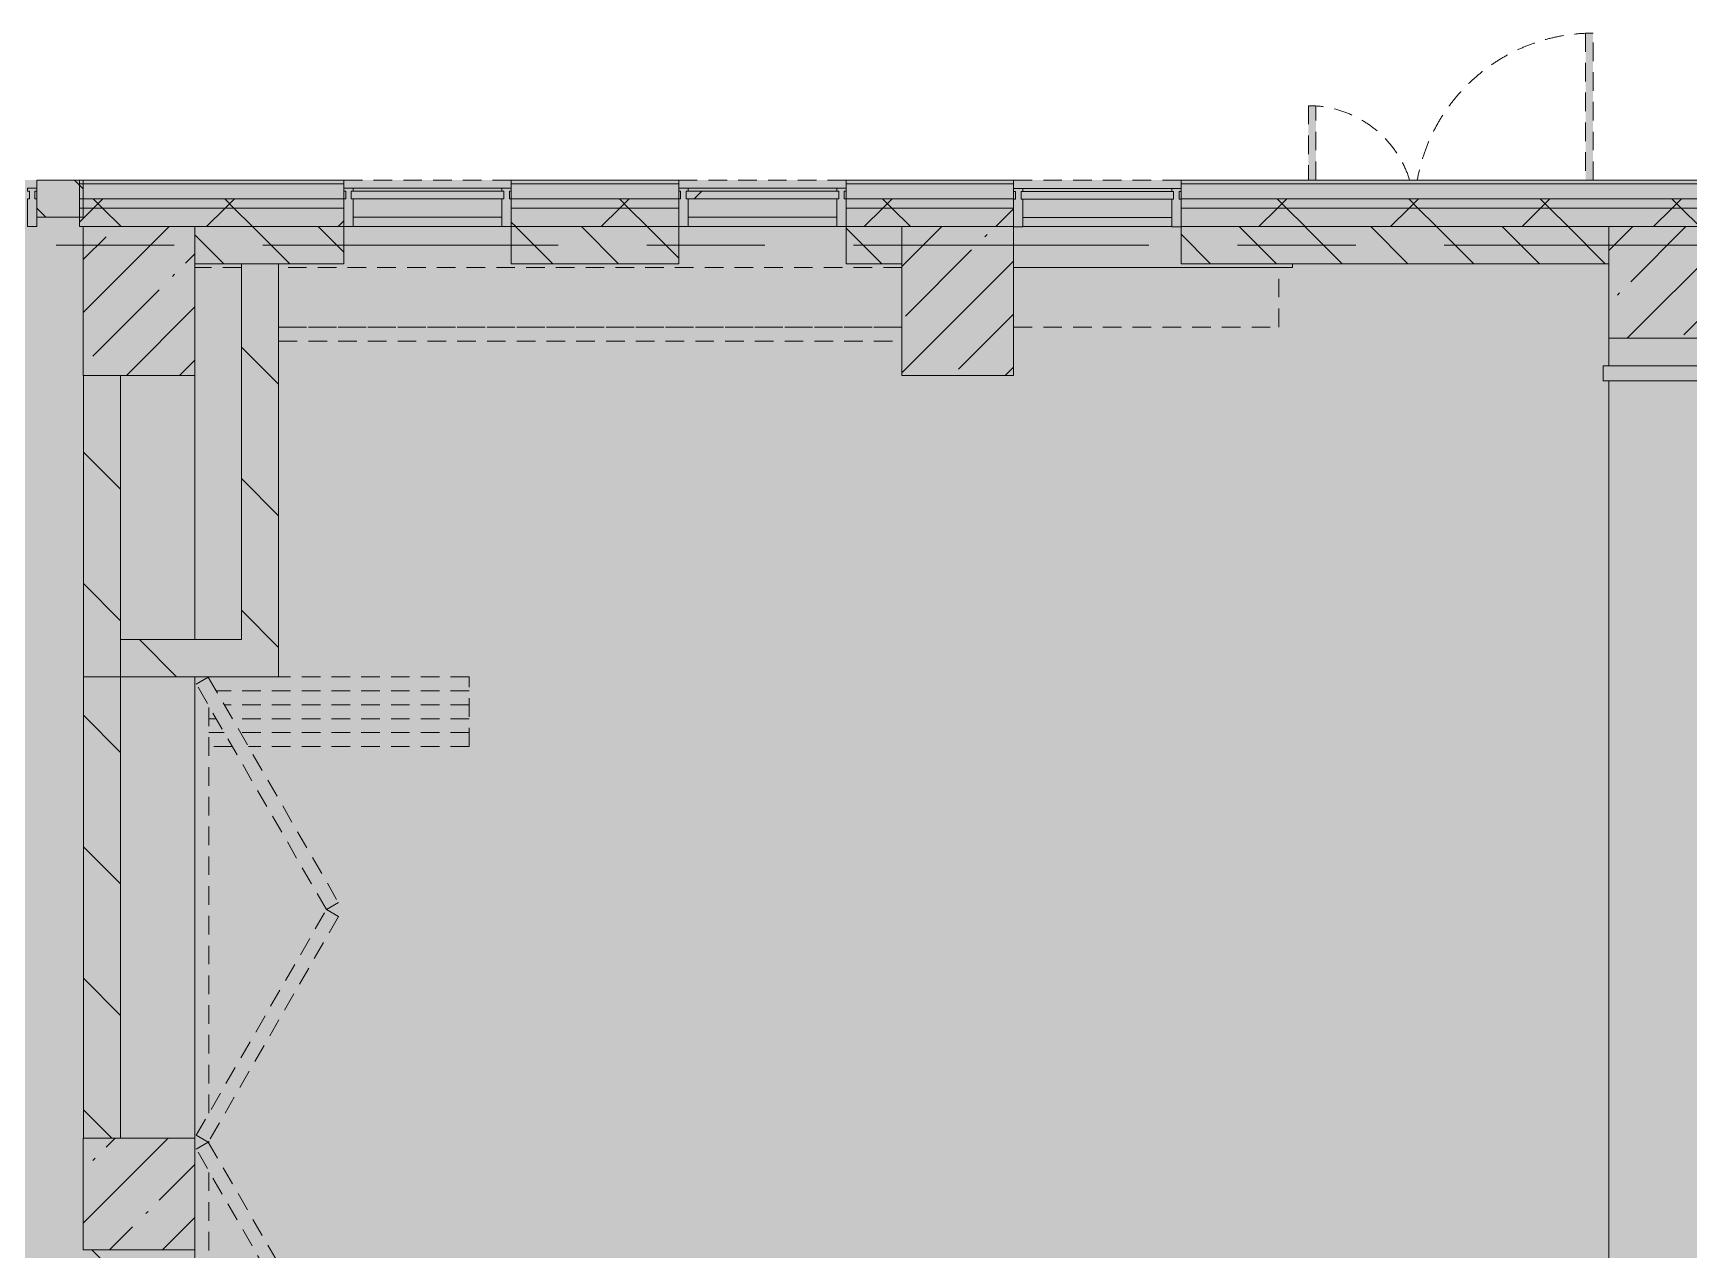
# Model space of a CAD drawing. Header units: millimetres. Extents: x -3129 to 197107, y -8553 to 29000.
# Drawn here: x 83538 to 92437, y 21600 to 28140 of the extents above; entities that cross this region are included whole.
import ezdxf

# ---------------------------------------------------------------- set-up
doc = ezdxf.new("R2010")
doc.units = ezdxf.units.MM
doc.linetypes.add('200_ШТРИХ__ш1_п0_6_', pattern=[160, 100, -60])
doc.linetypes.add('Осевая', pattern=[3175, 635, -476.25, 1587.5, -476.25])
doc.layers.add('A-DETL-GENF-6', color=7, linetype='Continuous', lineweight=9, true_color=0xc0c0c0, transparency=0.4)
for name, color, linetype, lineweight in [('A-DETL-MBND-1', 7, '200_ШТРИХ__ш1_п0_6_', 9), ('A-GLAZ-CURT-2', 7, 'Continuous', 5), ('A-WALL-6', 7, 'Continuous', 5), ('I-WALL-6', 7, 'Continuous', 5), ('S-COLS-2', 7, 'Continuous', 5), ('Оси', 7, 'Continuous', 9), ('Оси-2', 7, 'Осевая', 9)]:
    doc.layers.add(name, color=color, linetype=linetype, lineweight=lineweight)
for name, color, linetype, lineweight, true_color in [('A-FLOR-2', 7, 'Continuous', 5, 0xb7b7b7), ('A-GLAZ-CURT-1', 7, 'Continuous', 5, 0x737373), ('A-GLAZ-CWMG-2', 7, 'Continuous', 5, 0x737373), ('A-WALL-7', 7, 'Continuous', 9, 0x737373), ('A-WALL-8', 7, 'Continuous', 5, 0x737373), ('I-WALL-7', 7, 'Continuous', 5, 0x737373), ('S-COLS-1', 7, 'Continuous', 5, 0x737373), ('S-STRS-2', 7, 'Continuous', 5, 0x737373)]:
    doc.layers.add(name, color=color, linetype=linetype, lineweight=lineweight, true_color=true_color)
pattern_1 = [(45, (70097.43, 0), (-353.5534, 353.5534), []), (135, (70097.43, 0), (-353.5534, -353.5534), [])]
pattern_2 = [(135, (70097.43, 0), (-176.7767, -176.7767), [])]
pattern_3 = [(135, (70097.43, 0), (-353.553, -353.553), [])]

# ---------------------------------------------------------------- blocks, each defined once
blk = doc.blocks.new('BSC_Колонна _Прямоугольная - 600х800-24078684-2_1_1_птичка')
at = {"layer": 'S-COLS-2'}
h = blk.add_hatch(dxfattribs=at)
h.set_pattern_fill('FP_123', color=256, style=0, pattern_type=2)
h.set_pattern_definition([(45, (-14010, -26700), (-285.123, 285.123), []), (45, (-13724.88, -26700), (-285.123, 285.123), [504.031, -100.806, 16.764, -84.042])])
h.paths.add_polyline_path([(300, -400), (300, 400), (-300, 400), (-300, -400)])
at = {"layer": 'S-COLS-1'}
for p, q in [((300, 400), (-300, 400)), ((-300, 400), (-300, -400)), ((300, -400), (300, 400)), ((-300, -400), (300, -400))]:
    blk.add_line(p, q, dxfattribs=at)
blk = doc.blocks.new('BSC_Колонна _Прямоугольная - 600х600-V100-2_1_1_птичка')
at = {"layer": 'S-COLS-2'}
h = blk.add_hatch(dxfattribs=at)
h.set_pattern_fill('FP_127', color=256, style=0, pattern_type=2)
h.set_pattern_definition([(45, (-14010, -21900), (-285.123, 285.123), []), (45, (-13724.88, -21900), (-285.123, 285.123), [504.031, -100.806, 16.764, -84.042])])
h.paths.add_polyline_path([(-300, -300), (300, -300), (300, 300), (-300, 300)])
at = {"layer": 'S-COLS-1'}
for p, q in [((300, 300), (-300, 300)), ((-300, 300), (-300, -300)), ((300, -300), (300, 300)), ((-300, -300), (300, -300))]:
    blk.add_line(p, q, dxfattribs=at)
blk = doc.blocks.new('Прямоугольный импост - Импост структурный с накладкой - 190мм-22856075-2_1_1_птичка')
at = {"layer": 'A-GLAZ-CWMG-2'}
for p, q in [((0, 190), (-50, 190)), ((-50, 190), (-50, 40)), ((0, 40), (0, 190)), ((-50, 40), (-40, 40)), ((-40, 0), (-50, 0)), ((-50, 0), (-50, -17)), ((-40, 40), (-40, 0)), ((-10, 0), (-10, 40)), ((-10, 40), (0, 40)), ((0, 0), (-10, 0)), ((0, -17), (0, 0)), ((-50, -17), (0, -17))]:
    blk.add_line(p, q, dxfattribs=at)
blk = doc.blocks.new('Прямоугольный импост - Импост структурный с накладкой - 190мм-V106-2_1_1_птичка')
at = {"layer": 'A-GLAZ-CWMG-2'}
for p, q in [((0, 190), (-50, 190)), ((-50, 190), (-50, 40)), ((0, 40), (0, 188.3)), ((-50, 40), (-40, 40)), ((-40, 0), (-50, 0)), ((-50, 0), (-50, -17)), ((-40, 40), (-40, 0)), ((-10, 0), (-10, 40)), ((-10, 40), (0, 40)), ((0, 0), (-10, 0)), ((0, -17), (0, 0)), ((-50, -17), (0, -17))]:
    blk.add_line(p, q, dxfattribs=at)
blk = doc.blocks.new('Прямоугольный импост - Импост структурный с накладкой - 190мм-22856073-2_1_1_птичка')
at = {"layer": 'A-GLAZ-CWMG-2'}
for p, q in [((-50, 40), (-50, 190)), ((-50, 190), (0, 190)), ((0, 190), (0, 40)), ((-40, 40), (-50, 40)), ((-50, -17), (-50, 0)), ((-50, 0), (-40, 0)), ((-40, 0), (-40, 40)), ((-10, 40), (-10, 0)), ((0, 40), (-10, 40)), ((-10, 0), (0, 0)), ((0, 0), (0, -17)), ((0, -17), (-50, -17))]:
    blk.add_line(p, q, dxfattribs=at)
blk = doc.blocks.new('Системная панель - Стекло - 40мм-V123-2_1_1_птичка')
at = {"layer": 'A-GLAZ-CURT-2'}
h = blk.add_hatch(dxfattribs=at)
h.set_pattern_fill('FP_155', color=256, style=0, pattern_type=2)
h.set_pattern_definition([(45, (-17860.3, -26790), (-1414.21, 1414.21), [1000, -3000]), (45, (-18860.3, -27290), (-1414.21, 1414.21), [3000, -1000]), (45, (-16860.3, -27790), (-1414.21, 1414.21), [1000, -3000])])
h.paths.add_polyline_path([(-410, -40), (410, -40), (410, 0), (-410, 0)])
at = {"layer": 'A-GLAZ-CURT-1'}
for p, q in [((410, 0), (-410, 0)), ((-410, 0), (-410, -40)), ((-410, -40), (410, -40)), ((410, -40), (410, 0))]:
    blk.add_line(p, q, dxfattribs=at)
blk = doc.blocks.new('Системная панель - Стекло - 40мм-V124-2_1_1_птичка')
at = {"layer": 'A-GLAZ-CURT-1'}
for p, q in [((410, 0), (-410, 0)), ((-410, 0), (-410, -40)), ((-410, -40), (410, -40)), ((410, -40), (410, 0))]:
    blk.add_line(p, q, dxfattribs=at)
blk = doc.blocks.new('Прямоугольный импост - Импост структурный с накладкой - 160мм Темный-33186089-2_1_1_птичка')
at = {"layer": 'A-GLAZ-CWMG-2'}
for p, q in [((16960.3, 27307), (17760.3, 27307)), ((16960.3, 27150), (17760.3, 27150))]:
    blk.add_line(p, q, dxfattribs=at)
blk = doc.blocks.new('DOR__перегородка__Прямоугольная - ТП-2_ Вн_ДПГ_9480х4200h_2-23998078-2_1_1_птичка')
at = {"layer": 'A-DETL-MBND-1'}
for p, q in [((3.4, -75), (1987.4, -75)), ((1981.6, -71.7), (2019.1, -6.7)), ((3193.9, -771.8), (1981.6, -71.7)), ((2019.1, -6.7), (3231.5, -706.9)), ((2137.4, -75), (4324.5, -75)), ((3230.4, -706.9), (4442.7, -6.7)), ((4480.3, -71.7), (3267.9, -771.8)), ((4442.7, -6.7), (4480.3, -71.7)), ((4474.5, -75), (4486.7, -75)), ((4480.9, -71.7), (4518.4, -6.7)), ((5693.3, -771.8), (4480.9, -71.7)), ((4518.4, -6.7), (5730.8, -706.9)), ((4636.7, -75), (6823.8, -75)), ((5729.7, -706.9), (6942.1, -6.7)), ((6979.6, -71.7), (5767.3, -771.8)), ((6942.1, -6.7), (6979.6, -71.7)), ((6973.8, -75), (6985, -75)), ((6979.2, -71.7), (7016.7, -6.7)), ((8191.6, -771.8), (6979.2, -71.7)), ((7016.7, -6.7), (8229.1, -706.9)), ((7135, -75), (9323.2, -75)), ((8229.1, -706.9), (9441.4, -6.7)), ((9478.9, -71.7), (8266.6, -771.8)), ((9105.2, -200.9), (9105.2, -75)), ((9180.2, -157.6), (9180.2, -75)), ((9255.2, -114.3), (9255.2, -75)), ((9441.4, -6.7), (9478.9, -71.7)), ((9473.2, -75), (9480, -75)), ((9330.2, -1474.2), (9330.2, -157.6)), ((9405.2, -1474.2), (9405.2, -114.3)), ((9180.2, -1474.2), (9180.2, -244.2)), ((9255.2, -1474.2), (9255.2, -200.9)), ((9105.2, -1474.2), (9105.2, -287.5)), ((9480, -1474.2), (9480, -450)), ((3231.5, -706.9), (3193.9, -771.8)), ((3267.9, -771.8), (3230.4, -706.9)), ((5730.8, -706.9), (5693.3, -771.8)), ((5767.3, -771.8), (5729.7, -706.9)), ((8229.1, -706.9), (8191.6, -771.8)), ((8266.6, -771.8), (8229.1, -706.9)), ((9105.2, -1474.2), (9480, -1474.2))]:
    blk.add_line(p, q, dxfattribs=at)
blk = doc.blocks.new('BSC_Колонна _Прямоугольная - 600х600-V154-2_1_1_птичка')
at = {"layer": 'S-COLS-2'}
h = blk.add_hatch(dxfattribs=at)
h.set_pattern_fill('FP_175', color=256, style=0, pattern_type=2)
h.set_pattern_definition([(45, (-22210, -26800), (-285.123, 285.123), []), (45, (-21924.88, -26800), (-285.123, 285.123), [504.031, -100.806, 16.764, -84.042])])
h.paths.add_polyline_path([(-300, -300), (300, -300), (300, 300), (-300, 300)])
at = {"layer": 'S-COLS-1'}
for p, q in [((300, 300), (-300, 300)), ((-300, 300), (-300, -300)), ((300, -300), (300, 300)), ((-300, -300), (300, -300))]:
    blk.add_line(p, q, dxfattribs=at)
blk = doc.blocks.new('Перекрытия 3 - Перекрытия 4-20977624-2_1_1_птичка')
at = {"layer": 'S-STRS-2'}
for p, q in [((21910, 26500), (21910, 26351.1)), ((22810, 26351.1), (22810, 26500)), ((23710, 26351.1), (23710, 26500)), ((24610, 26351.1), (24610, 26500)), ((25510, 26351.1), (25510, 26500)), ((26410, 26351.1), (26410, 26500)), ((27310, 26351.1), (27310, 26500)), ((28210, 26351.1), (28210, 26500)), ((29110, 26351.1), (29110, 26500)), ((30010, 26351.1), (30010, 26500)), ((21910, 26270.4), (21910, 20500)), ((22810, 20500), (22810, 26270.4)), ((23710, 20500), (23710, 26270.4)), ((24610, 20500), (24610, 26270.4)), ((25510, 20500), (25510, 26270.4)), ((26410, 20500), (26410, 26270.4)), ((27310, 20500), (27310, 26270.4)), ((28210, 20500), (28210, 26270.4)), ((29110, 20500), (29110, 26270.4)), ((30010, 22600), (30010, 26270.4)), ((30010, 20500), (30010, 22000)), ((22490, 20500), (21910, 20500)), ((23390, 20500), (22810, 20500)), ((24290, 20500), (23710, 20500)), ((25190, 20500), (24610, 20500)), ((26090, 20500), (25510, 20500)), ((26990, 20500), (26410, 20500)), ((27890, 20500), (27310, 20500)), ((28790, 20500), (28210, 20500)), ((29690, 20500), (29110, 20500)), ((30610, 20500), (30010, 20500))]:
    blk.add_line(p, q, dxfattribs=at)
blk = doc.blocks.new('BSC_Колонна _Прямоугольная - 600х800-V199-2_1_1_птичка')
at = {"layer": 'S-COLS-2'}
h = blk.add_hatch(dxfattribs=at)
h.set_pattern_fill('FP_213', color=256, style=0, pattern_type=2)
h.set_pattern_definition([(45, (-18410.26, -26700), (-285.123, 285.123), []), (45, (-18125.13, -26700), (-285.123, 285.123), [504.031, -100.806, 16.764, -84.042])])
h.paths.add_polyline_path([(-300, -400), (300, -400), (300, 400), (-300, 400)])
at = {"layer": 'S-COLS-1'}
for p, q in [((300, 400), (-300, 400)), ((-300, 400), (-300, -400)), ((300, -400), (300, 400)), ((-300, -400), (300, -400))]:
    blk.add_line(p, q, dxfattribs=at)
blk = doc.blocks.new('110_Дверь_СКБ_2Ст_Наружная - ДН-1_л_ Двухстворчатая 1450 х3300 _h_ в свету с верхним остеклением-23567691-2_1_1_птичка')
at = {"layer": 'A-DETL-MBND-1'}
for points in [[(784.5, 125), (784.5, 915), (744.5, 915), (744.5, 125)], [(-705.5, 125), (-705.5, 525), (-745.5, 525), (-745.5, 125)]]:
    blk.add_hatch(color=256, dxfattribs=at).paths.add_polyline_path(points)
for p, q in [((784.5, 915), (744.5, 915)), ((744.5, 915), (744.5, 125)), ((784.5, 125), (784.5, 915)), ((-745.5, 525), (-745.5, 125)), ((-705.5, 525), (-745.5, 525)), ((-705.5, 125), (-705.5, 525))]:
    blk.add_line(p, q, dxfattribs=at)
for centre, radius, start, end in [((784.5, -45), 960, 90, 169.73704), ((-745.5, -45), 570, 17.53545, 90)]:
    blk.add_arc(centre, radius, start, end, dxfattribs=at)
blk = doc.blocks.new('Системная панель - Стекло - 40мм-V212-2_1_1_птичка')
at = {"layer": 'A-GLAZ-CURT-1'}
for p, q in [((410, 0), (-410, 0)), ((-410, 0), (-410, -40)), ((-410, -40), (410, -40)), ((410, -40), (410, 0))]:
    blk.add_line(p, q, dxfattribs=at)
blk = doc.blocks.new('Стены наклон_ амфитеатр1 - Стены наклон_ амфитеатр-33007412-2_1_1_птичка')
at = {"layer": 'A-WALL-8'}
for p, q in [((21879, 26351.1), (21879, 26270.4)), ((30610, 26351.1), (21879, 26351.1)), ((30610, 26270.4), (30610, 26351.1)), ((21879, 26270.4), (30610, 26270.4))]:
    blk.add_line(p, q, dxfattribs=at)
blk = doc.blocks.new('Зашивка приборов отопления12 - Зашивка приборов отопления-33278990-2_1_1_птичка')
at = {"layer": 'A-DETL-MBND-1'}
for p, q in [((37640, 23400), (34289.7, 23400)), ((34289.7, 23079), (37640, 23079)), ((37640, 23079), (34289.7, 23079)), ((34289.7, 23004), (37640, 23004))]:
    blk.add_line(p, q, dxfattribs=at)
blk = doc.blocks.new('Зашивка приборов отопления13 - Зашивка приборов отопления-33279120-2_1_1_птичка')
at = {"layer": 'A-DETL-MBND-1'}
for p, q in [((20135.9, 26880), (18710.3, 26880)), ((20135.9, 26560), (20135.9, 26880)), ((18710.3, 26560), (20135.9, 26560))]:
    blk.add_line(p, q, dxfattribs=at)

msp = doc.modelspace()

# ---------------------------------------------------------------- hatches: boundary and pattern name
at = {"layer": 'A-DETL-GENF-6'}
msp.add_hatch(color=256, dxfattribs=at).paths.add_polyline_path([(103272.5, -280), (108857.4, -280), (108857.4, 23777.7), (103957.4, 23777.7), (103957.4, 27350), (73949.4, 27350), (73949.4, 15358), (69829.4, 15358), (69829.4, -280), (102344.9, -280)])
at = {"layer": 'A-WALL-6'}
h = msp.add_hatch(dxfattribs=at)
h.set_pattern_fill('FP_134', color=256, style=0, pattern_type=2)
h.set_pattern_definition(pattern_2)
h.paths.add_polyline_path([(83794.5, 27150), (83807.4, 27150), (83807.4, 27350), (83557.7, 27350), (83557.7, 27150)])
h.paths.add_polyline_path([(74157.4, 27150), (74207.4, 27150), (74207.4, 27350), (74157.4, 27350), (74157.4, 27325.2)])
h = msp.add_hatch(dxfattribs=at)
h.set_pattern_fill('FP_124', color=256, style=0, pattern_type=2)
h.set_pattern_definition(pattern_1)
h.paths.add_polyline_path([(103807.4, 27200), (103807.4, 27250), (89707.7, 27250), (89707.7, 27200), (103736.2, 27200)])
h.paths.add_polyline_path([(86107.7, 27200), (87007.7, 27200), (87007.7, 27250), (86107.7, 27250)])
h.paths.add_polyline_path([(84722.1, 27200), (85207.7, 27200), (85207.7, 27250), (83786.4, 27250), (83786.4, 27200), (83794.5, 27200)])
h.paths.add_polyline_path([(87907.7, 27200), (88807.7, 27200), (88807.7, 27250), (87907.7, 27250)])
h = msp.add_hatch(dxfattribs=at)
h.set_pattern_fill('FP_124', color=256, style=0, pattern_type=2)
h.set_pattern_definition(pattern_1)
h.paths.add_polyline_path([(103272.5, 27100), (103707.4, 27100), (103707.4, 27200), (89707.7, 27200), (89707.7, 27100), (102344.9, 27100)])
h.paths.add_polyline_path([(84407.4, 27100), (85207.7, 27100), (85207.7, 27200), (83786.4, 27200), (83786.4, 27100), (83807.4, 27100)])
h.paths.add_polyline_path([(86107.7, 27100), (87007.7, 27100), (87007.7, 27200), (86107.7, 27200)])
h.paths.add_polyline_path([(88207.7, 27100), (88807.7, 27100), (88807.7, 27200), (87907.7, 27200), (87907.7, 27100)])
h = msp.add_hatch(dxfattribs=at)
h.set_pattern_fill('FP_134', color=256, style=0, pattern_type=2)
h.set_pattern_definition(pattern_2)
h.paths.add_polyline_path([(91214.7, 26900), (92007.4, 26900), (92007.4, 27100), (89707.7, 27100), (89707.7, 26900)])
h.paths.add_polyline_path([(84407.4, 26900), (85207.7, 26900), (85207.7, 27100), (84407.4, 27100), (84407.4, 26987.7)])
h.paths.add_polyline_path([(87907.7, 26900), (88207.7, 26900), (88207.7, 27100), (87907.7, 27100)])
h.paths.add_polyline_path([(86107.7, 26900), (87007.7, 26900), (87007.7, 27100), (86107.7, 27100)])
at = {"layer": 'I-WALL-6'}
h = msp.add_hatch(dxfattribs=at)
h.set_pattern_fill('FP_135', color=256, style=0, pattern_type=2)
h.set_pattern_definition(pattern_3)
h.paths.add_polyline_path([(84857.4, 24680), (84857.4, 26900), (84657.4, 26900), (84657.4, 24680)])
h = msp.add_hatch(dxfattribs=at)
h.set_pattern_fill('FP_135', color=256, style=0, pattern_type=2)
h.set_pattern_definition(pattern_3)
h.paths.add_polyline_path([(84007.7, 24680), (84007.7, 26300), (83807.7, 26300), (83807.7, 24680)])
h = msp.add_hatch(dxfattribs=at)
h.set_pattern_fill('FP_135', color=256, style=0, pattern_type=2)
h.set_pattern_definition(pattern_3)
h.paths.add_polyline_path([(83807.7, 15200), (84007.7, 15200), (84007.7, 17850), (83807.7, 17850), (83807.7, 15848.6)])
h.paths.add_polyline_path([(83807.7, 18450), (84007.7, 18450), (84007.7, 21600), (83807.7, 21600), (83807.7, 20476.2)])
h.paths.add_polyline_path([(83807.7, 22200), (84007.7, 22200), (84007.7, 26300), (83807.7, 26300), (83807.7, 25103.8)])
h = msp.add_hatch(dxfattribs=at)
h.set_pattern_fill('FP_135', color=256, style=0, pattern_type=2)
h.set_pattern_definition(pattern_3)
h.paths.add_polyline_path([(84657.4, 24680), (84657.4, 24880), (84007.7, 24880), (84007.7, 24680)])

# ---------------------------------------------------------------- linework, layer by layer
at = {"layer": 'A-DETL-MBND-1'}
for p, q in [((85207.7, 27350), (86107.7, 27350)), ((87007.7, 27350), (87907.7, 27350)), ((88807.7, 27350), (89707.7, 27350)), ((85257.7, 27100), (86057.7, 27100)), ((86057.7, 27100), (85257.7, 27100)), ((87057.7, 27100), (87857.7, 27100)), ((87857.7, 27100), (87057.7, 27100)), ((88857.2, 27100), (89657.8, 27100)), ((89657.8, 27100), (88857.2, 27100)), ((84657.4, 26880), (84407.4, 26880)), ((88207.7, 26880), (84857.4, 26880)), ((90307.4, 26880), (88807.7, 26880)), ((90307.4, 26900), (90307.4, 26880))]:
    msp.add_line(p, q, dxfattribs=at)
at = {"layer": 'A-FLOR-2'}
for p, q in [((84407.7, 24880), (84407.7, 26500)), ((84407.7, 15200), (84407.7, 24680))]:
    msp.add_line(p, q, dxfattribs=at)
at = {"layer": 'A-WALL-7'}
for p, q in [((85207.7, 27330), (83786.4, 27330)), ((87007.7, 27330), (86107.7, 27330)), ((88807.7, 27330), (87907.7, 27330)), ((103937.4, 27330), (89707.7, 27330)), ((85207.7, 27250), (83786.4, 27250)), ((87007.7, 27250), (86107.7, 27250)), ((88807.7, 27250), (87907.7, 27250)), ((103857.4, 27250), (89707.7, 27250)), ((85207.7, 27200), (83786.4, 27200)), ((87007.7, 27200), (86107.7, 27200)), ((88807.7, 27200), (87907.7, 27200)), ((103807.4, 27200), (89707.7, 27200)), ((85207.7, 27100), (84407.4, 27100)), ((87007.7, 27100), (86107.7, 27100)), ((88207.7, 27100), (87907.7, 27100)), ((92007.4, 27100), (89707.7, 27100)), ((84857.4, 26900), (84657.4, 26900))]:
    msp.add_line(p, q, dxfattribs=at)
at = {"layer": 'A-WALL-8'}
for p, q in [((85207.7, 27350), (83557.7, 27350)), ((83557.7, 27350), (83557.7, 27150)), ((83786.4, 27350), (83786.4, 27100)), ((83807.4, 27150), (83807.4, 27350)), ((85207.7, 27100), (85207.7, 27350)), ((87007.7, 27350), (86107.7, 27350)), ((86107.7, 27350), (86107.7, 27100)), ((87007.7, 27100), (87007.7, 27350)), ((88807.7, 27350), (87907.7, 27350)), ((87907.7, 27350), (87907.7, 27100)), ((88807.7, 27100), (88807.7, 27350)), ((103957.4, 27350), (89707.7, 27350)), ((89707.7, 27350), (89707.7, 27100)), ((83557.7, 27150), (83807.4, 27150)), ((83786.4, 27100), (83807.4, 27100)), ((84407.4, 27100), (85207.7, 27100)), ((85207.7, 26900), (85207.7, 27100)), ((86107.7, 27100), (87007.7, 27100)), ((86107.7, 27100), (86107.7, 26900)), ((87007.7, 26900), (87007.7, 27100)), ((87907.7, 27100), (88207.7, 27100)), ((87907.7, 27100), (87907.7, 26900)), ((89707.7, 27100), (92007.4, 27100)), ((89707.7, 27100), (89707.7, 26900)), ((84407.4, 26900), (84657.4, 26900)), ((84857.4, 26900), (85207.7, 26900)), ((86107.7, 26900), (87007.7, 26900)), ((87907.7, 26900), (88207.7, 26900)), ((89707.7, 26900), (92007.4, 26900))]:
    msp.add_line(p, q, dxfattribs=at)
at = {"layer": 'I-WALL-7'}
for p, q in [((84657.4, 26900), (84657.4, 24880)), ((84857.4, 24680), (84857.4, 26900)), ((83807.7, 26300), (83807.7, 22200)), ((84007.7, 22200), (84007.7, 26300)), ((84657.4, 24880), (84007.7, 24880)), ((83807.7, 24680), (84857.4, 24680))]:
    msp.add_line(p, q, dxfattribs=at)
at = {"layer": 'Оси'}
msp.add_line((91457.4, 27000), (103957.4, 27000), dxfattribs=at)
at = {"layer": 'Оси-2'}
msp.add_line((80486.4, 27000), (91457.4, 27000), dxfattribs=at)

# ---------------------------------------------------------------- block references
at = {"layer": 'A-DETL-MBND-1'}
for name, p in [('110_Дверь_СКБ_2Ст_Наружная - ДН-1_л_ Двухстворчатая 1450 х3300 _h_ в свету с верхним остеклением-23567691-2_1_1_птичка', (91137.9, 27225)), ('Зашивка приборов отопления12 - Зашивка приборов отопления-33278990-2_1_1_птичка', (50567.7, 3480)), ('Зашивка приборов отопления13 - Зашивка приборов отопления-33279120-2_1_1_птичка', (70097.4, 0))]:
    msp.add_blockref(name, p, dxfattribs=at)
at = {"layer": 'A-DETL-MBND-1', "rotation": 90.00000000000044}
msp.add_blockref('DOR__перегородка__Прямоугольная - ТП-2_ Вн_ДПГ_9480х4200h_2-23998078-2_1_1_птичка', (84407.4, 15200), dxfattribs=at)
at = {"layer": 'A-GLAZ-CURT-1'}
for name, p in [('Системная панель - Стекло - 40мм-V212-2_1_1_птичка', (85657.7, 27290)), ('Системная панель - Стекло - 40мм-V123-2_1_1_птичка', (87457.7, 27290)), ('Системная панель - Стекло - 40мм-V124-2_1_1_птичка', (89257.7, 27288.3))]:
    msp.add_blockref(name, p, dxfattribs=at)
at = {"layer": 'A-GLAZ-CWMG-2', "extrusion": (0, 0, -1), "rotation": 180}
for p in [(-83557.7, 27290), (-86107.7, 27290), (-87907.7, 27290), (-89707.7, 27288.3)]:
    msp.add_blockref('Прямоугольный импост - Импост структурный с накладкой - 190мм-22856073-2_1_1_птичка', p, dxfattribs=at)
at = {"layer": 'A-GLAZ-CWMG-2', "rotation": 180}
for name, p in [('Прямоугольный импост - Импост структурный с накладкой - 190мм-22856075-2_1_1_птичка', (85207.7, 27290)), ('Прямоугольный импост - Импост структурный с накладкой - 190мм-22856075-2_1_1_птичка', (87007.7, 27290)), ('Прямоугольный импост - Импост структурный с накладкой - 190мм-V106-2_1_1_птичка', (88807.7, 27288.3))]:
    msp.add_blockref(name, p, dxfattribs=at)
at = {"layer": 'A-GLAZ-CWMG-2'}
for p in [(68297.4, 0), (70097.4, 0), (71897.4, -1.7)]:
    msp.add_blockref('Прямоугольный импост - Импост структурный с накладкой - 160мм Темный-33186089-2_1_1_птичка', p, dxfattribs=at)
at = {"layer": 'A-WALL-8'}
msp.add_blockref('Стены наклон_ амфитеатр1 - Стены наклон_ амфитеатр-33007412-2_1_1_птичка', (70097.4, 0), dxfattribs=at)
at = {"layer": 'S-COLS-1'}
for name, p in [('BSC_Колонна _Прямоугольная - 600х800-24078684-2_1_1_птичка', (84107.4, 26700)), ('BSC_Колонна _Прямоугольная - 600х800-V199-2_1_1_птичка', (88507.7, 26700)), ('BSC_Колонна _Прямоугольная - 600х600-V154-2_1_1_птичка', (92307.4, 26800)), ('BSC_Колонна _Прямоугольная - 600х600-V100-2_1_1_птичка', (84107.4, 21900))]:
    msp.add_blockref(name, p, dxfattribs=at)
at = {"layer": 'S-STRS-2'}
msp.add_blockref('Перекрытия 3 - Перекрытия 4-20977624-2_1_1_птичка', (70097.4, 0), dxfattribs=at)

doc.saveas('drawing.dxf')
